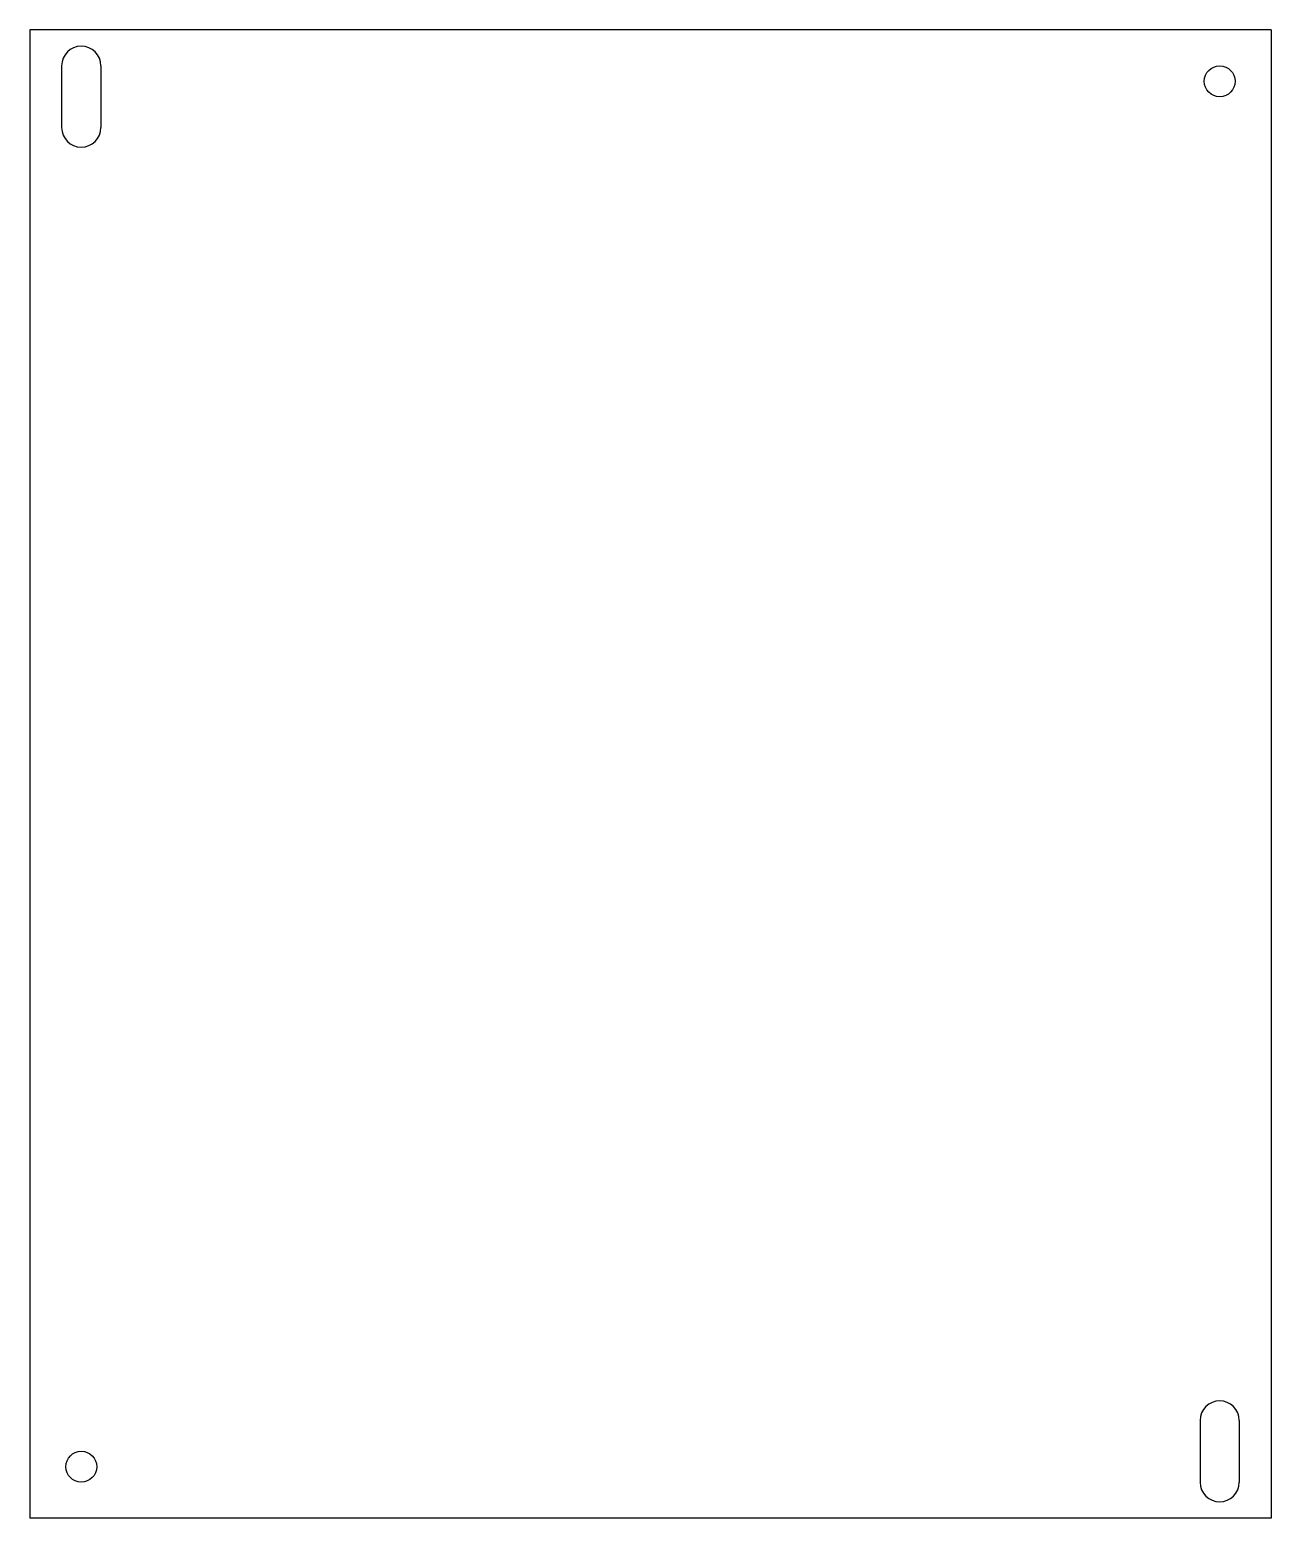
# Model space of a CAD drawing. Extents: x -4.7 to 4.7, y -5.7 to 5.7.
import ezdxf

# ---------------------------------------------------------------- set-up
doc = ezdxf.new("R2010")
doc.units = 0
doc.header["$MEASUREMENT"] = 0
doc.layers.add('MODELSKETCH_VISIBLE', color=7, linetype='CONTINUOUS')

msp = doc.modelspace()

# ---------------------------------------------------------------- linework, layer by layer
at = {"layer": 'MODELSKETCH_VISIBLE'}
for p, q in [((-4.744, 5.6875), (-4.744, -5.6875)), ((4.744, 5.6875), (-4.744, 5.6875)), ((4.744, 5.6875), (4.744, -5.6875)), ((-4.500299, 5.4125), (-4.500299, 4.9405)), ((-4.200299, 5.4125), (-4.200299, 4.9405)), ((4.2, -4.9405), (4.2, -5.4125)), ((4.5, -4.9405), (4.5, -5.4125)), ((4.744, -5.6875), (-4.744, -5.6875))]:
    msp.add_line(p, q, dxfattribs=at)
for centre in [(4.350299, 5.293799), (-4.350299, -5.293799)]:
    msp.add_circle(centre, 0.118, dxfattribs=at)
for centre, start, end in [((-4.350299, 5.4125), 0, 180), ((-4.350299, 4.9405), 180, 0), ((4.35, -4.9405), 0, 180), ((4.35, -5.4125), 180, 0)]:
    msp.add_arc(centre, 0.15, start, end, dxfattribs=at)

doc.saveas('drawing.dxf')
